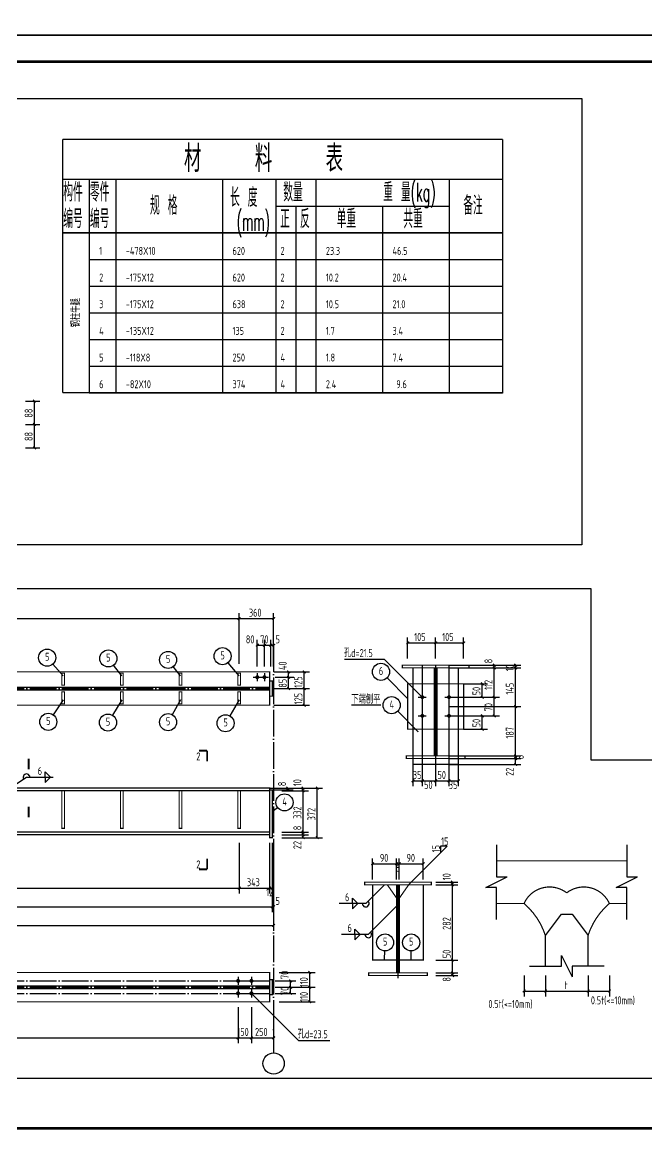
# Model space of a CAD drawing. Extents: x 10220221 to 10320221, y -710711 to -416711.
# Drawn here: x 10242001 to 10265407, y -584241 to -542236 of the extents above; entities that cross this region are included whole.
import ezdxf
from ezdxf.lldxf.tags import DXFTag

# ---------------------------------------------------------------- set-up
doc = ezdxf.new("R2010")
doc.units = 0
doc.header["$LTSCALE"] = 1000
doc.header["$MEASUREMENT"] = 0
doc.linetypes.add('2', pattern=[5, 1.5, -1, 1.5, -1])
doc.linetypes.add('DOTE', pattern=[2.42, 2, -0.2, 0.02, -0.2])
for name, color, linetype in [('10', 253, 'Continuous'), ('13', 253, 'Continuous'), ('320', 2, 'Continuous'), ('330', 253, '2'), ('PUB_TITLE', 4, 'Continuous'), ('尺寸标注', 253, 'Continuous'), ('焊缝标注', 253, 'Continuous'), ('编号标注', 253, 'Continuous'), ('螺栓孔标注', 253, 'Continuous'), ('附图框', 251, 'Continuous')]:
    doc.layers.add(name, color=color, linetype=linetype)
doc.styles.add('HZ', font='txt', dxfattribs={"width": 0.7, "height": 5, "bigfont": 'STF:宋体'})
doc.styles.add('TSSD', font='tssdeng.shx', dxfattribs={"width": 0.7, "height": 300, "bigfont": 'tssdchn.shx'})
tags = doc.linetypes.add('DASH', pattern=[0.35, 0.25, -0.1]).pattern_tags.tags
tags[6:7] = [DXFTag(74, 4), DXFTag(75, 0), DXFTag(340, '0'), DXFTag(46, 1.0), DXFTag(50, 0.0), DXFTag(44, 0.0), DXFTag(45, 0.0)]
tags[4:5] = [DXFTag(74, 4), DXFTag(75, 0), DXFTag(340, '0'), DXFTag(46, 1.0), DXFTag(50, 0.0), DXFTag(44, 0.0), DXFTag(45, 0.0)]

msp = doc.modelspace()

# ---------------------------------------------------------------- linework, layer by layer
at = {"layer": '10', "color": 253, "linetype": 'ByBlock'}
for p, q in [((10257685, -573374), (10257933, -573126)), ((10257933, -573126), (10257685, -573126)), ((10257685, -573126), (10257685, -573374)), ((10256485, -574574), (10257685, -573374))]:
    msp.add_line(p, q, dxfattribs=at)
at = {"layer": '10', "linetype": 'ByBlock', "const_width": 70}
for points in [[(10248929, -569547), (10248629, -569547)], [(10248929, -569547), (10248929, -569947)], [(10242235, -569847), (10242235, -570247)], [(10242235, -572047), (10242235, -571647)], [(10248929, -573997), (10248929, -573597)], [(10248929, -573997), (10248629, -573997)]]:
    msp.add_lwpolyline(points, dxfattribs=at)
at = {"layer": '13', "color": 253, "linetype": 'ByBlock'}
for p, q in [((10244510, -548123), (10244510, -549123)), ((10245510, -548123), (10245510, -549123)), ((10249510, -548123), (10249510, -549123)), ((10251510, -548123), (10251510, -549123)), ((10253010, -548123), (10253010, -549123)), ((10258010, -548123), (10258010, -549123)), ((10244510, -549123), (10244510, -550123)), ((10245510, -549123), (10245510, -550123)), ((10249510, -549123), (10249510, -550123)), ((10251510, -549123), (10258010, -549123)), ((10251510, -549123), (10251510, -550123)), ((10252260, -549123), (10252260, -550123)), ((10253010, -549123), (10253010, -550123)), ((10255510, -549123), (10255510, -550123)), ((10258010, -549123), (10258010, -550123)), ((10258010, -549123), (10258010, -550123)), ((10243510, -550123), (10260010, -550123)), ((10244510, -550123), (10244510, -556123)), ((10244510, -550123), (10258010, -550123)), ((10245510, -550123), (10245510, -556123)), ((10249510, -550123), (10249510, -556123)), ((10251510, -550123), (10251510, -556123)), ((10252260, -550123), (10252260, -556123)), ((10253010, -550123), (10253010, -556123)), ((10255510, -550123), (10255510, -556123)), ((10258010, -550123), (10258010, -556123)), ((10258010, -550123), (10258010, -556123)), ((10258010, -550123), (10260010, -550123)), ((10244510, -551123), (10258010, -551123)), ((10258010, -551123), (10260010, -551123)), ((10244510, -552123), (10258010, -552123)), ((10258010, -552123), (10260010, -552123)), ((10244510, -553123), (10258010, -553123)), ((10258010, -553123), (10260010, -553123)), ((10244510, -554123), (10258010, -554123)), ((10258010, -554123), (10260010, -554123)), ((10244510, -555123), (10258010, -555123)), ((10258010, -555123), (10260010, -555123)), ((10244510, -556123), (10258010, -556123)), ((10258010, -556123), (10260010, -556123))]:
    msp.add_line(p, q, dxfattribs=at)
at = {"layer": '13', "const_width": 45}
for points in [[(10243510, -546623), (10260010, -546623)], [(10243510, -546623), (10243510, -548123)], [(10260010, -546623), (10260010, -548123)], [(10243510, -548123), (10260010, -548123)], [(10243510, -548123), (10243510, -549123)], [(10260010, -548123), (10260010, -549123)], [(10243510, -549123), (10243510, -550123)], [(10260010, -549123), (10260010, -550123)], [(10243510, -550123), (10260010, -550123)], [(10243510, -550123), (10243510, -556123)], [(10243510, -556123), (10260010, -556123), (10260010, -550123)]]:
    msp.add_lwpolyline(points, dxfattribs=at)
at = {"layer": '320', "color": 253, "linetype": 'DASH', "ltscale": 0.5}
for p, q in [((10231385, -567165), (10251272, -567165)), ((10231385, -567265), (10251272, -567265)), ((10231385, -578361), (10251272, -578361)), ((10231385, -578461), (10251272, -578461))]:
    msp.add_line(p, q, dxfattribs=at)
at = {"layer": '320', "color": 253, "linetype": 'ByBlock'}
msp.add_line((10255447, -567838), (10254347, -567838), dxfattribs=at)
at = {"layer": '320', "color": 2, "linetype": 'ByBlock'}
for p, q in [((10261611, -576475), (10262211, -575675)), ((10262211, -575675), (10262611, -575675)), ((10262611, -575675), (10263211, -576475))]:
    msp.add_line(p, q, dxfattribs=at)
at = {"layer": '320', "linetype": 'ByBlock', "const_width": 45}
for points in [[(10231385, -566590), (10251272, -566590), (10251272, -567840), (10231385, -567840), (10231385, -566590)], [(10243479, -566640), (10243579, -566640), (10243579, -567090), (10243479, -567090), (10243479, -566640)], [(10245679, -566640), (10245779, -566640), (10245779, -567090), (10245679, -567090), (10245679, -566640)], [(10247879, -566640), (10247979, -566640), (10247979, -567090), (10247879, -567090), (10247879, -566640)], [(10250079, -566640), (10250179, -566640), (10250179, -567090), (10250079, -567090), (10250079, -566640)], [(10256247, -566338), (10258747, -566338), (10258747, -566438), (10256247, -566438), (10256247, -566338)], [(10256647, -566438), (10258347, -566438), (10258347, -570058), (10256647, -570058), (10256647, -566438)], [(10256647, -566438), (10258347, -566438)], [(10257447, -566438), (10257547, -566438), (10257547, -569738), (10257447, -569738), (10257447, -566438)], [(10251272, -566932), (10251372, -566932), (10251372, -567499), (10251272, -567499), (10251272, -566932)], [(10256447, -567038), (10258547, -567038), (10258547, -568738), (10256447, -568738), (10256447, -567038)], [(10256647, -567038), (10256647, -568738)], [(10258347, -567038), (10258347, -568738)], [(10243479, -567340), (10243579, -567340), (10243579, -567790), (10243479, -567790), (10243479, -567340)], [(10245679, -567340), (10245779, -567340), (10245779, -567790), (10245679, -567790), (10245679, -567340)], [(10247879, -567340), (10247979, -567340), (10247979, -567790), (10247879, -567790), (10247879, -567340)], [(10250079, -567340), (10250179, -567340), (10250179, -567790), (10250079, -567790), (10250079, -567340)], [(10256397, -569738), (10258597, -569738), (10258597, -569838), (10256397, -569838), (10256397, -569738)], [(10231385, -570947), (10251272, -570947), (10251272, -571047), (10231385, -571047), (10231385, -570947)], [(10243479, -571047), (10243579, -571047), (10243579, -572457), (10243479, -572457), (10243479, -571047)], [(10245679, -571047), (10245779, -571047), (10245779, -572457), (10245679, -572457), (10245679, -571047)], [(10247879, -571047), (10247979, -571047), (10247979, -572457), (10247879, -572457), (10247879, -571047)], [(10250079, -571047), (10250179, -571047), (10250179, -572457), (10250079, -572457), (10250079, -571047)], [(10251272, -571017), (10251372, -571017), (10251372, -572807), (10251272, -572807), (10251272, -571017)], [(10231385, -572597), (10251272, -572597), (10251272, -572697), (10231385, -572697), (10231385, -572597)], [(10254835, -574474), (10257335, -574474), (10257335, -574574), (10254835, -574574), (10254835, -574474)], [(10255135, -574574), (10255685, -574574), (10256035, -575074), (10256035, -577394), (10255135, -577394), (10255135, -574574)], [(10256035, -574574), (10256135, -574574), (10256135, -577874), (10256035, -577874), (10256035, -574574)], [(10256135, -575074), (10256485, -574574), (10257035, -574574), (10257035, -577394), (10256135, -577394), (10256135, -575074)], [(10231385, -577861), (10251272, -577861), (10251272, -578961), (10231385, -578961), (10231385, -577861)], [(10254985, -577874), (10257185, -577874), (10257185, -577974), (10254985, -577974), (10254985, -577874)], [(10251272, -578128), (10251372, -578128), (10251372, -578695), (10251272, -578695), (10251272, -578128)]]:
    msp.add_lwpolyline(points, dxfattribs=at)
at = {"layer": '330', "linetype": 'DOTE', "ltscale": 0.5}
for p, q in [((10251422, -565590), (10251422, -580875)), ((10231385, -567215), (10251272, -567215)), ((10231385, -578178), (10251272, -578178)), ((10231385, -578411), (10251272, -578411)), ((10231385, -578645), (10251272, -578645))]:
    msp.add_line(p, q, dxfattribs=at)
at = {"layer": '330', "linetype": 'ByBlock'}
for p, q in [((10256997, -566338), (10256997, -569838)), ((10257497, -566338), (10257497, -569838)), ((10257997, -566338), (10257997, -569838)), ((10259779, -573075), (10259779, -574275)), ((10264665, -573075), (10264665, -574275)), ((10256085, -574574), (10256085, -578074)), ((10259379, -574675), (10260179, -574275)), ((10259779, -574275), (10260179, -574275)), ((10264265, -574675), (10265065, -574275)), ((10264665, -574275), (10265065, -574275)), ((10259779, -574675), (10259379, -574675)), ((10259779, -575875), (10259779, -574675)), ((10264665, -574675), (10264265, -574675)), ((10264665, -575875), (10264665, -574675)), ((10262211, -577625), (10262211, -577225)), ((10262211, -577225), (10262611, -578025)), ((10261011, -577625), (10262211, -577625)), ((10263811, -577625), (10262611, -577625)), ((10262611, -577625), (10262611, -578025))]:
    msp.add_line(p, q, dxfattribs=at)
at = {"layer": '330', "color": 2, "linetype": 'ByBlock', "const_width": 45}
for points in [[(10259779, -573675), (10264665, -573675)], [(10259779, -575275), (10260811, -575275)], [(10264011, -575275), (10264665, -575275)], [(10261611, -576475), (10261611, -577625)], [(10263211, -576475), (10263211, -577625)]]:
    msp.add_lwpolyline(points, dxfattribs=at)
at = {"layer": '330', "linetype": 'ByBlock', "const_width": 45}
for points in [[(10262411, -574875, 0.485071), (10260811, -575275, 0.485071)], [(10264011, -575275, 0.485071), (10262411, -574875, 0.485071)], [(10261611, -576475, 0.138675), (10260811, -575275, 0.138675)], [(10264011, -575275, 0.138675), (10263211, -576475, 0.138675)]]:
    msp.add_lwpolyline(points, format="xyb", dxfattribs=at)
at = {"layer": '330', "linetype": 'ByBlock'}
msp.add_circle((10251422, -581275), 400, dxfattribs=at)
at = {"layer": 'PUB_TITLE'}
for points in [[(10220221, -542711), (10320221, -542711), (10320221, -500711), (10220221, -500711)], [(10220221, -584711), (10320221, -584711), (10320221, -542711), (10220221, -542711)]]:
    msp.add_lwpolyline(points, close=True, dxfattribs=at)
at = {"layer": 'PUB_TITLE', "const_width": 100}
msp.add_lwpolyline([(10222721, -583711), (10319221, -583711), (10319221, -543711), (10222721, -543711)], close=True, dxfattribs=at)
at = {"layer": '尺寸标注', "color": 253, "linetype": 'ByBlock'}
for p, q in [((10242123, -556439), (10242654, -556439)), ((10242123, -557314), (10242654, -557314)), ((10242123, -558189), (10242654, -558189))]:
    msp.add_line(p, q, dxfattribs=at)
at = {"layer": '尺寸标注'}
for p, q in [((10242454, -557314), (10242454, -556439)), ((10242454, -558189), (10242454, -557314))]:
    msp.add_line(p, q, dxfattribs=at)
at = {"layer": '尺寸标注', "linetype": 'ByBlock'}
for p, q in [((10250129, -566290), (10250129, -564390)), ((10250129, -566290), (10250129, -564390)), ((10251422, -566290), (10251422, -564390)), ((10232529, -564590), (10250129, -564590)), ((10250129, -564590), (10251422, -564590)), ((10256447, -566091), (10256447, -565304)), ((10257497, -566091), (10257497, -565304)), ((10258547, -566091), (10258547, -565304)), ((10250809, -566390), (10250809, -565390)), ((10250809, -565590), (10251075, -565590)), ((10251075, -566390), (10251075, -565390)), ((10251075, -566390), (10251075, -565390)), ((10251075, -565590), (10251312, -565590)), ((10251312, -566390), (10251312, -565390)), ((10251312, -566390), (10251312, -565390)), ((10251312, -565590), (10251422, -565590)), ((10251422, -566390), (10251422, -565390)), ((10256447, -565504), (10257497, -565504)), ((10257497, -565504), (10258547, -565504)), ((10251425, -566590), (10252765, -566590)), ((10251481, -566590), (10252181, -566590)), ((10251981, -566790), (10251981, -566590)), ((10252565, -567215), (10252565, -566590)), ((10257997, -566338), (10259897, -566338)), ((10257997, -566338), (10260697, -566338)), ((10257997, -566438), (10259897, -566438)), ((10257997, -566438), (10259897, -566438)), ((10257997, -566438), (10260697, -566438)), ((10257997, -566438), (10260697, -566438)), ((10259697, -566438), (10259697, -566338)), ((10259697, -567538), (10259697, -566438)), ((10260497, -566438), (10260497, -566338)), ((10260497, -567888), (10260497, -566438)), ((10251481, -566790), (10252181, -566790)), ((10251981, -567215), (10251981, -566790)), ((10258547, -567038), (10259447, -567038)), ((10259247, -567538), (10259247, -567038)), ((10251425, -567215), (10252765, -567215)), ((10251481, -567215), (10252181, -567215)), ((10252565, -567840), (10252565, -567215)), ((10251425, -567840), (10252765, -567840)), ((10257997, -567538), (10259897, -567538)), ((10257997, -567538), (10259897, -567538)), ((10257997, -567888), (10260697, -567888)), ((10257997, -567888), (10260697, -567888)), ((10258547, -567538), (10259447, -567538)), ((10259697, -568238), (10259697, -567538)), ((10260497, -569738), (10260497, -567888)), ((10257997, -568238), (10259897, -568238)), ((10258547, -568238), (10259447, -568238)), ((10259247, -568738), (10259247, -568238)), ((10258547, -568738), (10259447, -568738)), ((10256647, -569718), (10256647, -570876)), ((10256997, -569718), (10256997, -570876)), ((10256997, -569718), (10256997, -570876)), ((10257497, -569718), (10257497, -570876)), ((10257497, -569718), (10257497, -570876)), ((10257997, -569718), (10257997, -570876)), ((10257997, -569718), (10257997, -570876)), ((10257997, -569738), (10260697, -569738)), ((10257997, -569738), (10260697, -569738)), ((10257997, -569838), (10260697, -569838)), ((10257997, -569838), (10260697, -569838)), ((10258347, -569718), (10258347, -570876)), ((10260497, -569838), (10260497, -569738)), ((10260497, -570058), (10260497, -569838)), ((10257997, -570058), (10260697, -570058)), ((10256647, -570676), (10256997, -570676)), ((10256997, -570676), (10257497, -570676)), ((10257497, -570676), (10257997, -570676)), ((10257997, -570676), (10258347, -570676)), ((10251254, -570947), (10252153, -570947)), ((10251254, -571017), (10252153, -571017)), ((10251733, -570947), (10252731, -570947)), ((10251733, -571047), (10252731, -571047)), ((10251953, -571017), (10251953, -570947)), ((10252116, -570947), (10253259, -570947)), ((10252531, -571047), (10252531, -570947)), ((10252531, -572597), (10252531, -571047)), ((10253059, -572807), (10253059, -570947)), ((10251733, -572597), (10252731, -572597)), ((10251733, -572697), (10252731, -572697)), ((10251733, -572807), (10252731, -572807)), ((10252116, -572807), (10253259, -572807)), ((10252531, -572697), (10252531, -572597)), ((10252531, -572807), (10252531, -572697)), ((10250129, -572997), (10250129, -574897)), ((10250129, -572997), (10250129, -574897)), ((10251272, -572997), (10251272, -574897)), ((10251272, -572997), (10251272, -574897)), ((10251372, -572997), (10251372, -574897)), ((10251372, -573697), (10251372, -575597)), ((10251372, -573697), (10251372, -575597)), ((10251422, -573697), (10251422, -575597)), ((10255135, -574374), (10255135, -573583)), ((10255135, -573783), (10256035, -573783)), ((10256035, -574374), (10256035, -573583)), ((10256035, -573783), (10256135, -573783)), ((10256135, -574374), (10256135, -573583)), ((10256135, -573783), (10257035, -573783)), ((10257035, -574374), (10257035, -573583)), ((10251422, -574397), (10251422, -576297)), ((10257500, -574474), (10258330, -574474)), ((10257500, -574574), (10258330, -574574)), ((10258130, -574574), (10258130, -574474)), ((10258130, -577394), (10258130, -574574)), ((10232529, -574697), (10250129, -574697)), ((10250129, -574697), (10251272, -574697)), ((10251272, -574697), (10251372, -574697)), ((10231285, -575397), (10251372, -575397)), ((10251372, -575397), (10251422, -575397)), ((10231235, -576097), (10251422, -576097)), ((10257500, -577394), (10258330, -577394)), ((10258130, -577874), (10258130, -577394)), ((10251628, -577861), (10252977, -577861)), ((10252777, -578411), (10252777, -577861)), ((10257500, -577874), (10258330, -577874)), ((10257500, -577974), (10258330, -577974)), ((10258130, -577974), (10258130, -577874)), ((10260811, -577971), (10260811, -578757)), ((10261611, -577971), (10261611, -578757)), ((10263211, -577971), (10263211, -578757)), ((10264011, -577971), (10264011, -578757)), ((10251477, -578178), (10252257, -578178)), ((10252057, -578411), (10252057, -578178)), ((10251477, -578411), (10252257, -578411)), ((10251477, -578645), (10252257, -578645)), ((10251628, -578411), (10252977, -578411)), ((10252057, -578645), (10252057, -578411)), ((10252777, -578961), (10252777, -578411)), ((10260811, -578557), (10261611, -578557)), ((10261611, -578557), (10263211, -578557)), ((10263211, -578557), (10264011, -578557)), ((10250089, -579161), (10250089, -580513)), ((10250089, -579161), (10250089, -580513)), ((10250589, -579161), (10250589, -580513)), ((10250589, -579161), (10250589, -580513)), ((10251422, -579161), (10251422, -580513)), ((10251628, -578961), (10252977, -578961)), ((10232569, -580313), (10250089, -580313)), ((10250089, -580313), (10250589, -580313)), ((10250589, -580313), (10251422, -580313))]:
    msp.add_line(p, q, dxfattribs=at)
at = {"layer": '尺寸标注', "const_width": 45}
for points in [[(10242404, -556389), (10242504, -556489)], [(10242404, -557264), (10242504, -557364)], [(10242404, -558139), (10242504, -558239)]]:
    msp.add_lwpolyline(points, dxfattribs=at)
at = {"layer": '尺寸标注', "linetype": 'ByBlock', "const_width": 45}
for points in [[(10250079, -564640), (10250179, -564540)], [(10250079, -564640), (10250179, -564540)], [(10251372, -564640), (10251472, -564540)], [(10250759, -565640), (10250859, -565540)], [(10251025, -565640), (10251125, -565540)], [(10251025, -565640), (10251125, -565540)], [(10251262, -565640), (10251362, -565540)], [(10251262, -565640), (10251362, -565540)], [(10251372, -565640), (10251472, -565540)], [(10256397, -565554), (10256497, -565454)], [(10257447, -565554), (10257547, -565454)], [(10258497, -565554), (10258597, -565454)], [(10251931, -566540), (10252031, -566640)], [(10252515, -566540), (10252615, -566640)], [(10259647, -566288), (10259747, -566388)], [(10259647, -566388), (10259747, -566488)], [(10259647, -566388), (10259747, -566488)], [(10260447, -566288), (10260547, -566388)], [(10260447, -566388), (10260547, -566488)], [(10260447, -566388), (10260547, -566488)], [(10251931, -566740), (10252031, -566840)], [(10259197, -566988), (10259297, -567088)], [(10251931, -567165), (10252031, -567265)], [(10252515, -567165), (10252615, -567265)], [(10259197, -567488), (10259297, -567588)], [(10259647, -567488), (10259747, -567588)], [(10259647, -567488), (10259747, -567588)], [(10252515, -567790), (10252615, -567890)], [(10260447, -567838), (10260547, -567938)], [(10260447, -567838), (10260547, -567938)], [(10259197, -568188), (10259297, -568288)], [(10259647, -568188), (10259747, -568288)], [(10259197, -568688), (10259297, -568788)], [(10260447, -569688), (10260547, -569788)], [(10260447, -569688), (10260547, -569788)], [(10260447, -569788), (10260547, -569888)], [(10260447, -569788), (10260547, -569888)], [(10260447, -570008), (10260547, -570108)], [(10256597, -570726), (10256697, -570626)], [(10256947, -570726), (10257047, -570626)], [(10256947, -570726), (10257047, -570626)], [(10257447, -570726), (10257547, -570626)], [(10257447, -570726), (10257547, -570626)], [(10257947, -570726), (10258047, -570626)], [(10257947, -570726), (10258047, -570626)], [(10258297, -570726), (10258397, -570626)], [(10251903, -570897), (10252003, -570997)], [(10251903, -570967), (10252003, -571067)], [(10252481, -570897), (10252581, -570997)], [(10252481, -570997), (10252581, -571097)], [(10253009, -570897), (10253109, -570997)], [(10252481, -572547), (10252581, -572647)], [(10252481, -572647), (10252581, -572747)], [(10252481, -572757), (10252581, -572857)], [(10253009, -572757), (10253109, -572857)], [(10255085, -573833), (10255185, -573733)], [(10255985, -573833), (10256085, -573733)], [(10256085, -573833), (10256185, -573733)], [(10256985, -573833), (10257085, -573733)], [(10250079, -574747), (10250179, -574647)], [(10250079, -574747), (10250179, -574647)], [(10251222, -574747), (10251322, -574647)], [(10251222, -574747), (10251322, -574647)], [(10251322, -574747), (10251422, -574647)], [(10258080, -574424), (10258180, -574524)], [(10258080, -574524), (10258180, -574624)], [(10251322, -575447), (10251422, -575347)], [(10251322, -575447), (10251422, -575347)], [(10251372, -575447), (10251472, -575347)], [(10251372, -576147), (10251472, -576047)], [(10258080, -577344), (10258180, -577444)], [(10252727, -577811), (10252827, -577911)], [(10258080, -577824), (10258180, -577924)], [(10258080, -577924), (10258180, -578024)], [(10252007, -578128), (10252107, -578228)], [(10252007, -578361), (10252107, -578461)], [(10252727, -578361), (10252827, -578461)], [(10252007, -578595), (10252107, -578695)], [(10260761, -578607), (10260861, -578507)], [(10261561, -578607), (10261661, -578507)], [(10263161, -578607), (10263261, -578507)], [(10263961, -578607), (10264061, -578507)], [(10252727, -578911), (10252827, -579011)], [(10250039, -580363), (10250139, -580263)], [(10250039, -580363), (10250139, -580263)], [(10250539, -580363), (10250639, -580263)], [(10250539, -580363), (10250639, -580263)], [(10251372, -580363), (10251472, -580263)]]:
    msp.add_lwpolyline(points, dxfattribs=at)
at = {"layer": '焊缝标注', "linetype": 'ByBlock'}
for p, q in [((10242856, -570343), (10243056, -570543)), ((10242856, -570543), (10242856, -570343)), ((10241379, -571047), (10242156, -570543)), ((10242156, -570543), (10243156, -570543)), ((10242856, -570743), (10243056, -570543)), ((10242856, -570543), (10242856, -570743)), ((10255585, -574574), (10254877, -575280)), ((10254877, -575280), (10253877, -575280)), ((10254577, -575280), (10254377, -575080)), ((10254377, -575280), (10254377, -575080)), ((10254577, -575280), (10254377, -575480)), ((10254377, -575280), (10254377, -575480)), ((10256035, -575374), (10254972, -576432)), ((10254672, -576432), (10254472, -576232)), ((10254472, -576432), (10254472, -576232)), ((10254972, -576432), (10253972, -576432)), ((10254672, -576432), (10254472, -576632)), ((10254472, -576432), (10254472, -576632))]:
    msp.add_line(p, q, dxfattribs=at)
at = {"layer": '焊缝标注', "linetype": 'ByBlock', "const_width": 75}
for points in [[(10250846, -566790, 1), (10250771, -566790, 1), (10250846, -566790, 1)], [(10250846, -566790, 1), (10250771, -566790, 1), (10250846, -566790, 1)], [(10251113, -566790, 1), (10251038, -566790, 1), (10251113, -566790, 1)], [(10251113, -566790, 1), (10251038, -566790, 1), (10251113, -566790, 1)], [(10257035, -567538, 1), (10256960, -567538, 1), (10257035, -567538, 1)], [(10257035, -567538, 1), (10256960, -567538, 1), (10257035, -567538, 1)], [(10258035, -567538, 1), (10257960, -567538, 1), (10258035, -567538, 1)], [(10258035, -567538, 1), (10257960, -567538, 1), (10258035, -567538, 1)], [(10257035, -568238, 1), (10256960, -568238, 1), (10257035, -568238, 1)], [(10257035, -568238, 1), (10256960, -568238, 1), (10257035, -568238, 1)], [(10258035, -568238, 1), (10257960, -568238, 1), (10258035, -568238, 1)], [(10258035, -568238, 1), (10257960, -568238, 1), (10258035, -568238, 1)], [(10250126, -578178, 1), (10250051, -578178, 1), (10250126, -578178, 1)], [(10250126, -578178, 1), (10250051, -578178, 1), (10250126, -578178, 1)], [(10250626, -578178, 1), (10250551, -578178, 1), (10250626, -578178, 1)], [(10250626, -578178, 1), (10250551, -578178, 1), (10250626, -578178, 1)], [(10250126, -578645, 1), (10250051, -578645, 1), (10250126, -578645, 1)], [(10250126, -578645, 1), (10250051, -578645, 1), (10250126, -578645, 1)], [(10250626, -578645, 1), (10250551, -578645, 1), (10250626, -578645, 1)], [(10250626, -578645, 1), (10250551, -578645, 1), (10250626, -578645, 1)]]:
    msp.add_lwpolyline(points, format="xyb", dxfattribs=at)
at = {"layer": '焊缝标注', "linetype": 'ByBlock'}
for centre, start, end in [((10242156, -570543), 0, 212.9795), ((10254877, -575280), 180, 44.8859), ((10254972, -576432), 180, 44.8859)]:
    msp.add_arc(centre, 125, start, end, dxfattribs=at)
for points in [[(10255585, -574574), (10255504, -574634), (10255525, -574655)], [(10256035, -575374), (10255954, -575434), (10255975, -575455)]]:
    msp.add_solid(points, dxfattribs=at)
at = {"layer": '编号标注', "linetype": 'ByBlock'}
for p, q in [((10243529, -566740), (10243141, -566298)), ((10245729, -566740), (10245419, -566338)), ((10247929, -566740), (10247659, -566393)), ((10250129, -566740), (10249713, -566246)), ((10250809, -566640), (10250809, -566940)), ((10251075, -566640), (10251075, -566940)), ((10250659, -566790), (10250959, -566790)), ((10250925, -566790), (10251225, -566790)), ((10256447, -567588), (10255674, -566815)), ((10256997, -567388), (10256997, -567688)), ((10257997, -567388), (10257997, -567688)), ((10243529, -567640), (10243151, -568197)), ((10245729, -567640), (10245377, -568217)), ((10247929, -567640), (10247618, -568197)), ((10250129, -567640), (10249779, -568241)), ((10256847, -567538), (10257147, -567538)), ((10257847, -567538), (10258147, -567538)), ((10256847, -568838), (10256074, -568065)), ((10256847, -568238), (10257147, -568238)), ((10256997, -568088), (10256997, -568388)), ((10257847, -568238), (10258147, -568238)), ((10257997, -568088), (10257997, -568388)), ((10251372, -571822), (10251572, -571673)), ((10255585, -577364), (10255593, -577056)), ((10256585, -577364), (10256582, -577056)), ((10249939, -578178), (10250239, -578178)), ((10250089, -578028), (10250089, -578328)), ((10250439, -578178), (10250739, -578178)), ((10250589, -578028), (10250589, -578328)), ((10249939, -578645), (10250239, -578645)), ((10250089, -578495), (10250089, -578795)), ((10250439, -578645), (10250739, -578645)), ((10250589, -578495), (10250589, -578795))]:
    msp.add_line(p, q, dxfattribs=at)
at = {"layer": '编号标注', "linetype": 'ByBlock', "const_width": 10}
for points in [[(10243534, -566740, 1), (10243524, -566740, 1), (10243534, -566740, 1)], [(10245734, -566740, 1), (10245724, -566740, 1), (10245734, -566740, 1)], [(10247934, -566740, 1), (10247924, -566740, 1), (10247934, -566740, 1)], [(10250134, -566740, 1), (10250124, -566740, 1), (10250134, -566740, 1)], [(10243534, -567640, 1), (10243524, -567640, 1), (10243534, -567640, 1)], [(10245734, -567640, 1), (10245724, -567640, 1), (10245734, -567640, 1)], [(10247934, -567640, 1), (10247924, -567640, 1), (10247934, -567640, 1)], [(10250134, -567640, 1), (10250124, -567640, 1), (10250134, -567640, 1)], [(10256452, -567588, 1), (10256442, -567588, 1), (10256452, -567588, 1)], [(10256852, -568838, 1), (10256842, -568838, 1), (10256852, -568838, 1)], [(10251377, -571822, 1), (10251367, -571822, 1), (10251377, -571822, 1)], [(10255590, -577364, 1), (10255580, -577364, 1), (10255590, -577364, 1)], [(10256590, -577364, 1), (10256580, -577364, 1), (10256590, -577364, 1)]]:
    msp.add_lwpolyline(points, format="xyb", dxfattribs=at)
at = {"layer": '编号标注', "linetype": 'ByBlock'}
for centre in [(10242930, -566057), (10245224, -566085), (10249506, -566001), (10247463, -566140), (10255447, -566588), (10255847, -567838), (10242972, -568462), (10245210, -568490), (10247463, -568476), (10249618, -568518), (10251829, -571483), (10255601, -576736), (10256579, -576736)]:
    msp.add_circle(centre, 320, dxfattribs=at)
at = {"layer": '螺栓孔标注', "linetype": 'ByBlock'}
for p, q in [((10255585, -566123), (10254085, -566123)), ((10256997, -567538), (10255585, -566123)), ((10250589, -578645), (10252352, -580417)), ((10252352, -580417), (10253523, -580417))]:
    msp.add_line(p, q, dxfattribs=at)
at = {"layer": '螺栓孔标注', "linetype": 'ByBlock', "const_width": 10}
for points in [[(10257002, -567538, 1), (10256992, -567538, 1), (10257002, -567538, 1)], [(10250594, -578645, 1), (10250584, -578645, 1), (10250594, -578645, 1)]]:
    msp.add_lwpolyline(points, format="xyb", dxfattribs=at)
at = {"layer": '附图框'}
for p, q in [((10225129, -563464), (10263317, -563464)), ((10263317, -563464), (10263317, -569882)), ((10263317, -569882), (10284590, -569882)), ((10284590, -581841), (10225129, -581841))]:
    msp.add_line(p, q, dxfattribs=at)
msp.add_lwpolyline([(10224336, -545094), (10262976, -545094), (10262976, -561822), (10224336, -561822)], close=True, dxfattribs=at)

# ---------------------------------------------------------------- texts
at = {"layer": '10', "linetype": 'ByBlock', "style": 'TSSD', "width": 0.7}
for p in [(10248521, -569911), (10248521, -573961)]:
    msp.add_text('2', height=300, dxfattribs=at).set_placement(p)
at = {"layer": '10', "color": 253, "linetype": 'ByBlock', "style": 'TSSD', "width": 0.7}
msp.add_text('15', height=300, dxfattribs=at).set_placement((10257701, -573097))
msp.add_text('15', height=300, rotation=90, dxfattribs=at).set_placement((10257656, -573358))
at = {"layer": '13'}
for s, height, style, width, p in [('材   料   表', 1000, 'HZ', 0.688477, (10248060, -547843)), ('重 量(kg)', 700, 'HZ', 0.488281, (10255535, -548952)), ('构件', 700, 'HZ', 0.470843, (10243535, -548952)), ('零件', 700, 'HZ', 0.470843, (10244535, -548952)), ('长 度', 700, 'HZ', 0.477123, (10249785, -549152)), ('数量', 700, 'HZ', 0.470843, (10251785, -548952)), ('规 格', 700, 'HZ', 0.477121, (10246785, -549452)), ('备注', 700, 'HZ', 0.470843, (10258535, -549452)), ('编号', 700, 'HZ', 0.470843, (10243535, -549952)), ('编号', 700, 'HZ', 0.470843, (10244535, -549952)), ('(mm)', 700, 'HZ', 0.470843, (10250035, -550052)), ('正', 700, 'HZ', 0.439453, (10251660, -549952)), ('反', 700, 'HZ', 0.439453, (10252410, -549952)), ('单重', 700, 'HZ', 0.470843, (10253785, -549952)), ('共重', 700, 'HZ', 0.470843, (10256285, -549952)), ('1', 300, 'TSSD', 0.7, (10244880, -550953)), ('-478X10', 300, 'TSSD', 0.7, (10245880, -550953)), ('620', 300, 'TSSD', 0.7, (10249880, -550953)), ('2', 300, 'TSSD', 0.7, (10251680, -550953)), ('23.3', 300, 'TSSD', 0.7, (10253380, -550953)), ('46.5', 300, 'TSSD', 0.7, (10255880, -550953)), ('2', 300, 'TSSD', 0.7, (10244880, -551953)), ('-175X12', 300, 'TSSD', 0.7, (10245880, -551953)), ('620', 300, 'TSSD', 0.7, (10249880, -551953)), ('2', 300, 'TSSD', 0.7, (10251680, -551953)), ('10.2', 300, 'TSSD', 0.7, (10253380, -551953)), ('20.4', 300, 'TSSD', 0.7, (10255880, -551953)), ('3', 300, 'TSSD', 0.7, (10244880, -552953)), ('-175X12', 300, 'TSSD', 0.7, (10245880, -552953)), ('638', 300, 'TSSD', 0.7, (10249880, -552953)), ('2', 300, 'TSSD', 0.7, (10251680, -552953)), ('10.5', 300, 'TSSD', 0.7, (10253380, -552953)), ('21.0', 300, 'TSSD', 0.7, (10255880, -552953)), ('4', 300, 'TSSD', 0.7, (10244880, -553953)), ('-135X12', 300, 'TSSD', 0.7, (10245880, -553953)), ('135', 300, 'TSSD', 0.7, (10249880, -553953)), ('2', 300, 'TSSD', 0.7, (10251680, -553953)), ('1.7', 300, 'TSSD', 0.7, (10253380, -553953)), ('3.4', 300, 'TSSD', 0.7, (10255880, -553953)), ('5', 300, 'TSSD', 0.7, (10244880, -554953)), ('-118X8', 300, 'TSSD', 0.7, (10245880, -554953)), ('250', 300, 'TSSD', 0.7, (10249880, -554953)), ('4', 300, 'TSSD', 0.7, (10251680, -554953)), ('1.8', 300, 'TSSD', 0.7, (10253380, -554953)), ('7.4', 300, 'TSSD', 0.7, (10255880, -554953)), ('6', 300, 'TSSD', 0.7, (10244880, -555953)), ('-82X10', 300, 'TSSD', 0.7, (10245880, -555953)), ('374', 300, 'TSSD', 0.7, (10249880, -555953)), ('4', 300, 'TSSD', 0.7, (10251680, -555953)), ('2.4', 300, 'TSSD', 0.7, (10253380, -555953)), (' 9.6', 300, 'TSSD', 0.7, (10255880, -555953))]:
    msp.add_text(s, height=height, dxfattribs=dict(at, style=style, width=width)).set_placement(p)
at = {"layer": '13', "style": 'TSSD', "width": 0.7}
msp.add_text('钢柱牛腿', height=300, rotation=90, dxfattribs=at).set_placement((10244161, -553669))
at = {"layer": '320', "color": 253, "linetype": 'ByBlock', "style": 'TSSD', "width": 0.7}
msp.add_text('下端刨平', height=300, dxfattribs=at).set_placement((10254336, -567772))
at = {"layer": '尺寸标注', "style": 'TSSD', "width": 0.7}
for p in [(10242384, -557057), (10242384, -557932)]:
    msp.add_text('88', height=300, rotation=90, dxfattribs=at).set_placement(p)
at = {"layer": '尺寸标注', "linetype": 'ByBlock', "style": 'TSSD', "width": 0.7}
for s, p in [('360', (10250495, -564520)), ('80', (10250379, -565520)), ('70', (10250917, -565520)), ('5', (10251492, -565520)), ('105', (10256692, -565434)), ('105', (10257742, -565434)), ('35', (10256642, -570606)), ('50', (10257567, -570606)), ('50', (10257067, -570981)), ('35', (10257992, -570981)), ('90', (10255405, -573713)), ('90', (10256405, -573713)), ('6', (10256005, -574088)), ('343', (10250420, -574627)), ('12', (10251142, -575002)), ('5', (10251492, -575327)), ('t', (10262331, -578487)), ('0.5t(<=10mm)', (10263318, -579057)), ('0.5t(<=10mm)', (10259476, -579193)), ('150', (10250059, -580243)), ('250', (10250725, -580243))]:
    msp.add_text(s, height=300, dxfattribs=at).set_placement(p)
for s, p in [('8', (10259627, -566268)), ('40', (10251911, -566520)), ('10', (10260427, -566568)), ('85', (10251911, -567183)), ('125', (10252495, -567183)), ('112', (10259627, -567268)), ('145', (10260427, -567443)), ('125', (10252495, -567808)), ('50', (10259177, -567468)), ('70', (10259627, -568068)), ('50', (10259177, -568668)), ('187', (10260427, -569093)), ('8', (10260802, -569868)), ('22', (10260427, -570488)), ('8', (10251883, -570877)), ('10', (10252461, -570877)), ('332', (10252461, -572102)), ('372', (10252989, -572157)), ('8', (10252461, -572527)), ('22', (10252461, -573237)), ('10', (10258060, -574404)), ('282', (10258060, -576264)), ('50', (10258060, -577324)), ('70', (10251987, -578108)), ('110', (10252707, -578416)), ('8', (10258060, -578204)), ('70', (10251987, -578708)), ('110', (10252707, -578966))]:
    msp.add_text(s, height=300, rotation=90, dxfattribs=at).set_placement(p)
at = {"layer": '焊缝标注', "linetype": 'ByBlock', "style": 'TSSD', "width": 0.7}
for p in [(10242576, -570453), (10254097, -575190), (10254192, -576342)]:
    msp.add_text('6', height=300, dxfattribs=at).set_placement(p)
at = {"layer": '编号标注', "linetype": 'ByBlock', "style": 'TSSD', "width": 0.7}
for s, p in [('5', (10242850, -566174)), ('5', (10245144, -566202)), ('5', (10247383, -566258)), ('5', (10249426, -566119)), ('6', (10255367, -566706)), ('4', (10255767, -567956)), ('5', (10242892, -568580)), ('5', (10245130, -568608)), ('5', (10247383, -568594)), ('5', (10249538, -568635)), ('4', (10251749, -571600)), ('5', (10255522, -576853)), ('5', (10256499, -576853))]:
    msp.add_text(s, height=300, dxfattribs=at).set_placement(p)
at = {"layer": '螺栓孔标注', "linetype": 'ByBlock', "style": 'TSSD', "width": 0.7}
for s, p in [('孔d=21.5', (10254055, -566033)), ('孔d=23.5', (10252322, -580327))]:
    msp.add_text(s, height=300, dxfattribs=at).set_placement(p)

doc.saveas('drawing.dxf')
